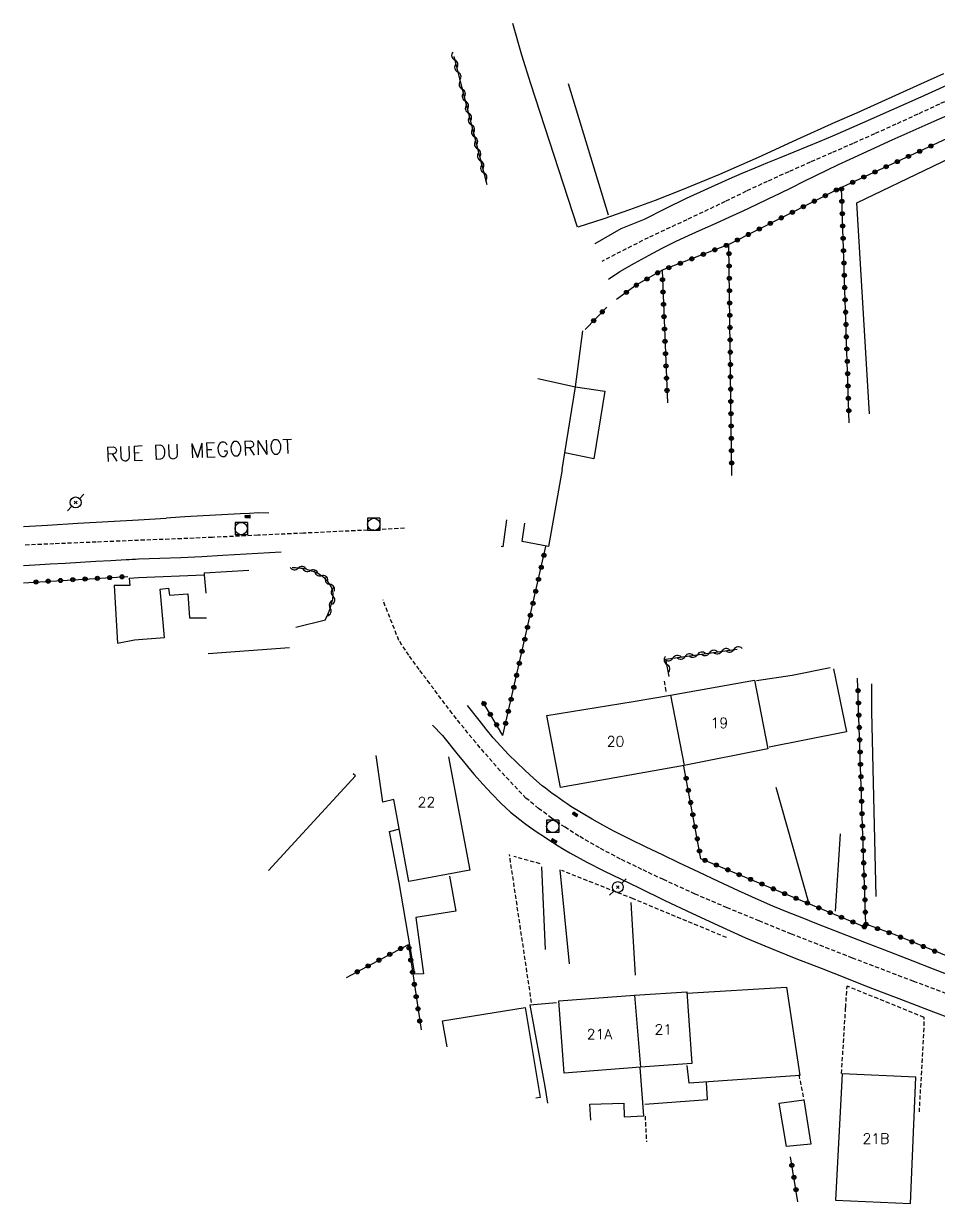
# Model space of a CAD drawing. Header units: millimetres. Extents: x 173000 to 174000, y 130000 to 131001.
# Drawn here: x 173000 to 173111.4, y 130034.7 to 130178.3 of the extents above; entities that cross this region are included whole.
import ezdxf
from ezdxf.enums import TextEntityAlignment as Align

# ---------------------------------------------------------------- set-up
doc = ezdxf.new("R2010")
doc.units = ezdxf.units.MM
doc.linetypes.add('DASHED', pattern=[0.75, 0.5, -0.25])
doc.layers.get('0').update_dxf_attribs({"linetype": 'CONTINUOUS'})
for name, color, linetype in [('W0001', 6, 'DASHED'), ('W0008', 7, 'CONTINUOUS'), ('W0014', 7, 'CONTINUOUS'), ('W0017', 7, 'CONTINUOUS'), ('W0101', 7, 'CONTINUOUS'), ('W0104', 1, 'CONTINUOUS'), ('W0112', 1, 'DASHED'), ('W0300', 7, 'CONTINUOUS'), ('W0310', 3, 'CONTINUOUS'), ('W0323', 7, 'CONTINUOUS'), ('W0330', 7, 'CONTINUOUS'), ('W0333', 7, 'CONTINUOUS'), ('W0401', 7, 'CONTINUOUS'), ('W0420', 7, 'CONTINUOUS'), ('W0473', 7, 'CONTINUOUS'), ('W0989', 7, 'CONTINUOUS'), ('W0991', 7, 'CONTINUOUS'), ('W1102', 7, 'CONTINUOUS')]:
    doc.layers.add(name, color=color, linetype=linetype)
doc.styles.get("Standard").update_dxf_attribs({"font": 'romans.shx', "width": 0.85})

# ---------------------------------------------------------------- blocks, each defined once
blk = doc.blocks.new('T473')
for p, q in [((-0.166667, 0.166667), (0.166667, -0.166667)), ((-0.166667, -0.166667), (0.166667, 0.166667)), ((0.500001, 0.500001), (1.000002, 1.000002)), ((-1.000002, -1.000002), (-0.500001, -0.500001))]:
    blk.add_line(p, q)
blk.add_ellipse((0, 0), major_axis=(0.471405, 0.471405), ratio=1, start_param=5.4977871438, end_param=11.780972451)
blk = doc.blocks.new('T401')
for p, q in [((-0.3, 0.3), (0, 0.3)), ((-0.3, -0.25), (-0.3, 0.3)), ((-0.3, 0.15), (0, 0.15)), ((-0.3, 0), (0, 0)), ((0, 0.3), (0, -0.25)), ((-0.3, -0.15), (0, -0.15)), ((-0.3, -0.25), (-0.3, -0.3)), ((-0.3, -0.3), (0, -0.3)), ((0, -0.3), (0, -0.25))]:
    blk.add_line(p, q)
blk = doc.blocks.new('T420')
for p, q in [((0.75, 0.75), (-0.75, 0.75)), ((-0.75, 0.75), (-0.75, -0.75)), ((0.75, 0.75), (0.75, -0.75)), ((0.75, -0.75), (-0.75, -0.75))]:
    blk.add_line(p, q)
blk.add_ellipse((0, 0), major_axis=(-0.53, 0.53), ratio=1, start_param=3.926991, end_param=10.210176)
blk = doc.blocks.new('t323o')
at = {"color": 0, "linetype": 'Continuous'}
for radius in [0.25, 0.15]:
    blk.add_circle((0, 0), radius, dxfattribs=at)
blk = doc.blocks.new('t310o')
at = {"color": 0, "linetype": 'Continuous'}
for centre, start, end in [((-0.5, 0.38), 216.8699, 323.1304), ((0.5, -0.37), 36.8699, 143.1303)]:
    blk.add_arc(centre, 0.625, start, end, dxfattribs=at)

msp = doc.modelspace()

# ---------------------------------------------------------------- linework, layer by layer
at = {"layer": 'W0001'}
for points in [[(173116.8, 130171), (173114.16, 130169.76), (173111.51, 130168.53), (173108.87, 130167.3), (173106.21, 130166.08), (173103.61, 130164.91), (173101, 130163.75), (173098.39, 130162.6), (173095.77, 130161.46), (173093.16, 130160.3), (173090.56, 130159.13), (173087.97, 130157.92), (173085.41, 130156.66), (173080.75, 130154.45), (173076.04, 130152.26), (173070.39, 130149.38)], [(173046.39, 130116.88), (173039.65, 130116.55), (173034.1, 130116.29), (173028.55, 130116.03), (173022.99, 130115.78), (173020.75, 130115.68), (173018.5, 130115.59), (173016.25, 130115.5), (173014, 130115.41)], [(173014, 130115.41), (173008.85, 130115.2), (173003.7, 130114.99), (173000, 130114.83)], [(173115.86, 130058.91), (173108.38, 130061.71), (173100.92, 130064.55), (173093.49, 130067.48), (173089.57, 130069.07), (173085.66, 130070.68), (173081.76, 130072.35), (173077.91, 130074.1), (173075.29, 130075.34), (173072.68, 130076.61), (173070.11, 130077.96), (173067.6, 130079.41), (173065.93, 130080.47), (173064.3, 130081.59), (173062.71, 130082.78), (173061.17, 130084.02), (173058.05, 130087.34), (173055.05, 130090.78), (173052.19, 130094.32), (173049.45, 130097.97), (173048.18, 130099.69), (173046.9, 130101.42), (173045.7, 130103.23), (173043.76, 130108.14)]]:
    msp.add_lwpolyline(points, dxfattribs=at)
at = {"layer": 'W0008'}
for points in [[(173112.84, 130171), (173109.27, 130169.39), (173105.69, 130167.79), (173102.11, 130166.21), (173098.51, 130164.65), (173096.94, 130163.98), (173095.36, 130163.33), (173093.77, 130162.68), (173092.19, 130162.04), (173090.6, 130161.39), (173089.02, 130160.74), (173087.44, 130160.07), (173085.87, 130159.39), (173083.27, 130158.22), (173080.68, 130157.03), (173078.11, 130155.8), (173075.56, 130154.5), (173072.73, 130153.36), (173069.55, 130151.53), (173069.55, 130151.53)], [(173071.22, 130147.23), (173072.62, 130148.15), (173074.39, 130149.17), (173076.17, 130150.16), (173077.77, 130151.01), (173079.39, 130151.81), (173081.03, 130152.58), (173082.68, 130153.33), (173084.33, 130154.06), (173085.98, 130154.8), (173087.62, 130155.54), (173089.26, 130156.31), (173090.68, 130157), (173092.11, 130157.7), (173093.53, 130158.4), (173094.95, 130159.1), (173096.37, 130159.8), (173097.79, 130160.49), (173099.22, 130161.18), (173100.65, 130161.85), (173103.2, 130163.03), (173105.75, 130164.19), (173108.32, 130165.33), (173110.89, 130166.47), (173113.46, 130167.59)], [(173029.85, 130118.74), (173029.85, 130118.74), (173028.6, 130118.75), (173027.49, 130118.7), (173026.38, 130118.64), (173024.13, 130118.51), (173021.87, 130118.39), (173019.62, 130118.26), (173017.36, 130118.12)], [(173000, 130117.11), (173002.93, 130117.28), (173006.62, 130117.49), (173010.31, 130117.7), (173014, 130117.92)], [(173014, 130117.92), (173017.36, 130118.12)], [(173031.37, 130113.96), (173031.37, 130113.96), (173024.27, 130113.57), (173024.27, 130113.57), (173024.27, 130113.57), (173024.27, 130113.57), (173024.27, 130113.57), (173024.27, 130113.57), (173024.27, 130113.57), (173024.27, 130113.57), (173021.71, 130113.41), (173019.14, 130113.3), (173016.57, 130113.21), (173014, 130113.11)], [(173014, 130113.11), (173013.62, 130113.09), (173013.24, 130113.07), (173012.86, 130113.05), (173012.48, 130113.04), (173010.63, 130112.94), (173008.78, 130112.83), (173006.92, 130112.72), (173005.07, 130112.61), (173003.22, 130112.5), (173001.37, 130112.39), (173000, 130112.31)], [(173049.8, 130092.93), (173049.8, 130092.93), (173051.01, 130091.65), (173051.65, 130090.86), (173052.28, 130090.06), (173052.91, 130089.26), (173053.55, 130088.47), (173054.2, 130087.68), (173054.87, 130086.91), (173055.93, 130085.73), (173057.02, 130084.56), (173058.13, 130083.42), (173059.3, 130082.33), (173059.85, 130081.85), (173060.43, 130081.41), (173061.01, 130080.97), (173061.6, 130080.54), (173062.12, 130080.17), (173062.65, 130079.81), (173063.18, 130079.46), (173063.71, 130079.11), (173064.41, 130078.65), (173065.11, 130078.2), (173065.81, 130077.77), (173066.53, 130077.35), (173068.58, 130076.24), (173070.66, 130075.18), (173072.76, 130074.16), (173074.86, 130073.15), (173078.1, 130071.57), (173081.35, 130070.02), (173084.61, 130068.5), (173087.91, 130067.03), (173090.96, 130065.74), (173094.03, 130064.5), (173097.11, 130063.3), (173100.19, 130062.09), (173102.31, 130061.26), (173104.43, 130060.44), (173106.56, 130059.62), (173108.68, 130058.81), (173110.8, 130058), (173112.93, 130057.18)]]:
    msp.add_lwpolyline(points, dxfattribs=at)
at = {"layer": 'W0014'}
msp.add_lwpolyline([(173113.24, 130062.26), (173110.78, 130063.21), (173108.31, 130064.17), (173105.38, 130065.3), (173102.45, 130066.44), (173099.52, 130067.58), (173096.6, 130068.73), (173094.82, 130069.44), (173093.03, 130070.15), (173091.25, 130070.88), (173089.48, 130071.63), (173087.04, 130072.73), (173084.62, 130073.86), (173082.21, 130075.01), (173079.8, 130076.16), (173077.81, 130077.11), (173075.81, 130078.05), (173073.83, 130079.01), (173071.86, 130080.01), (173070.54, 130080.73), (173069.22, 130081.46), (173067.92, 130082.22), (173066.64, 130083.01), (173066.17, 130083.32), (173065.71, 130083.64), (173065.25, 130083.97), (173064.79, 130084.3), (173064.38, 130084.6), (173063.97, 130084.91), (173063.56, 130085.22), (173063.16, 130085.54), (173062.1, 130086.46), (173061.06, 130087.39), (173060.04, 130088.36), (173059.05, 130089.35), (173058.11, 130090.35), (173057.19, 130091.37), (173056.31, 130092.42), (173055.47, 130093.5), (173054.06, 130095.31), (173054.06, 130095.31)], dxfattribs=at)
at = {"layer": 'W0017'}
for points in [[(173033.14, 130104.85), (173036.75, 130105.72)], [(173032.36, 130102.34), (173022.49, 130101.6)], [(173095.63, 130071.27), (173091.65, 130085.3)], [(173098.88, 130070.27), (173099.48, 130079.68)], [(173063.08, 130075.64), (173063.51, 130065.6)], [(173065.31, 130075.28), (173066.43, 130063.84)]]:
    msp.add_lwpolyline(points, dxfattribs=at)
at = {"layer": 'W0101'}
for points in [[(173062.61, 130135.12), (173067.19, 130134.13)], [(173065.9, 130126.08), (173067.19, 130134.13), (173067.19, 130134.13)], [(173067.19, 130134.13), (173067.19, 130134.13)], [(173065.58, 130124.03), (173065.58, 130124.03), (173065.9, 130126.08)], [(173021.98, 130111.47), (173027.42, 130111.78)], [(173022, 130111.23), (173022.2, 130108.97)], [(173078.76, 130096.56), (173089.01, 130098.38), (173090.63, 130090.04)], [(173080.42, 130087.99), (173065.36, 130085.3), (173063.73, 130094.1), (173074.23, 130095.8), (173078.76, 130096.56)], [(173090.63, 130090.04), (173080.42, 130087.99)], [(173051.74, 130089.04), (173054.35, 130075.24), (173046.89, 130073.88), (173045.09, 130083.84), (173043.73, 130083.54), (173042.92, 130089.23), (173042.92, 130089.23)], [(173029.83, 130075.23), (173029.83, 130075.23), (173040.41, 130086.74), (173040.14, 130086.98)], [(173065.17, 130059.34), (173074.39, 130060.02)], [(173075.1, 130051.25), (173065.84, 130050.54), (173065.17, 130059.34)], [(173074.39, 130060.02), (173080.77, 130060.44), (173081.37, 130051.71), (173075.1, 130051.25)]]:
    msp.add_lwpolyline(points, dxfattribs=at)
msp.add_lwpolyline([(173099.66, 130050.46), (173098.86, 130035.07), (173107.98, 130034.67), (173108.66, 130050.06)], close=True, dxfattribs=at)
at = {"layer": 'W0104'}
for points in [[(173067.19, 130134.13), (173068.09, 130140.92), (173068.09, 130140.92)], [(173067.19, 130134.13), (173070.77, 130133.58), (173069.42, 130125.35), (173065.9, 130126.08)], [(173065.58, 130124.03), (173063.91, 130114.65), (173060.69, 130115.29), (173061.05, 130117.49)], [(173058.79, 130117.93), (173058.34, 130114.63), (173058.16, 130114.66)], [(173014, 130110.88), (173022, 130111.23)], [(173021.98, 130111.47), (173022, 130111.23)], [(173012.86, 130110.83), (173012.92, 130109.91), (173011.02, 130109.91), (173011.45, 130102.88), (173013.51, 130103.32), (173014, 130103.36)], [(173012.86, 130110.83), (173014, 130110.88)], [(173014, 130103.36), (173017.16, 130103.57), (173016.62, 130109.48), (173017.65, 130109.58), (173017.75, 130108.73), (173019.98, 130108.92), (173020.22, 130105.98), (173022.27, 130105.97)], [(173089.24, 130098.35), (173093.57, 130098.99), (173098.21, 130099.94)], [(173098.61, 130099.79), (173100.19, 130092.08), (173095.08, 130091.1), (173090.77, 130090.25)], [(173051.88, 130074.52), (173052.62, 130070.28), (173047.77, 130069.49), (173048.71, 130062.62), (173047.64, 130062.58), (173045.72, 130073.74), (173044.56, 130079.96), (173045.66, 130080.26)], [(173080.77, 130060.27), (173092.88, 130061), (173094.52, 130050.25), (173081.05, 130049.32), (173080.79, 130051.47)], [(173051.56, 130053.72), (173051.02, 130056.92), (173061.09, 130058.55), (173062.92, 130047.56), (173062.37, 130047.47)], [(173064.88, 130059.09), (173061.65, 130058.81), (173063.46, 130048.92), (173063.79, 130046.9)], [(173069.09, 130044.82), (173068.95, 130046.75), (173073.07, 130046.87), (173073.12, 130045.21), (173075.52, 130045.35), (173075.06, 130051.22)], [(173075.65, 130046.74), (173083.29, 130047.34), (173083.14, 130049.39)]]:
    msp.add_lwpolyline(points, dxfattribs=at)
msp.add_lwpolyline([(173095, 130047.29), (173095.85, 130041.9), (173092.9, 130041.6), (173092, 130046.87)], close=True, dxfattribs=at)
at = {"layer": 'W0112'}
for points in [[(173078.23, 130097.03), (173078.04, 130098.3)], [(173061.85, 130059.14), (173059.16, 130077.18)], [(173062.9, 130076.04), (173059.71, 130076.9)], [(173085.6, 130067.04), (173078.7, 130069.89), (173074.23, 130071.77), (173065.53, 130075.2)], [(173099.6, 130050.5), (173100.1, 130058.51), (173100.27, 130061.13)], [(173109.64, 130057.32), (173100.27, 130061.13)], [(173109.08, 130045.81), (173109.66, 130056.31), (173109.64, 130057.32)], [(173094.4, 130050.33), (173095, 130047.29)], [(173075.68, 130045.3), (173075.84, 130042.16)]]:
    msp.add_lwpolyline(points, dxfattribs=at)
at = {"layer": 'W0300'}
for points in [[(173102.99, 130130.81), (173101.45, 130156.5), (173129.33, 130169.91), (173131.35, 130147.88)], [(173103.82, 130072.04), (173103.3, 130094.56), (173103.28, 130097.94)]]:
    msp.add_lwpolyline(points, dxfattribs=at)
at = {"layer": 'W0310'}
for points in [[(173052.39, 130174.33), (173053.25, 130171)], [(173053.25, 130171), (173056.4, 130158.73)], [(173078.62, 130098.84), (173078.22, 130100.95), (173086.89, 130102.17)]]:
    msp.add_lwpolyline(points, dxfattribs=at)
msp.add_lwpolyline([(173036.76, 130105.79, 0.049081), (173037.42, 130107.41, 0.018614), (173037.6, 130108.09, 0.052102), (173037.69, 130108.79, 0.094584), (173037.55, 130109.58, 0.087775), (173037.03, 130110.4, 0.079673), (173035.88, 130111.36, 0.047456), (173035.07, 130111.67, 0.028186), (173034.39, 130111.89, 0.030393), (173033.52, 130112.02, 0.018349), (173032.7, 130112.08)], format="xyb", dxfattribs=at)
at = {"layer": 'W0323'}
for points in [[(173126.23, 130171), (173114.13, 130165.12), (173099.59, 130158.39)], [(173099.59, 130158.39), (173085.87, 130151.45), (173077.75, 130148.3), (173074.71, 130146.57), (173072.19, 130144.73), (173072.19, 130144.73)], [(173100.53, 130129.71), (173099.59, 130158.39)], [(173086.24, 130123.33), (173085.87, 130151.45)], [(173077.75, 130148.3), (173078.4, 130132.17)], [(173071, 130143.8), (173068.37, 130141.09)], [(173058.37, 130091.66), (173063.6, 130114.65)], [(173000, 130110.26), (173012.71, 130111.02)], [(173123.48, 130060.26), (173106.12, 130067.37), (173102.55, 130068.66), (173101.56, 130098.62)], [(173058.37, 130091.66), (173055.87, 130095.84)], [(173102.62, 130068.25), (173082.48, 130076.65), (173080.41, 130087.92)], [(173039.3, 130062.17), (173046.85, 130066.22), (173048.4, 130055.82)], [(173094.29, 130034.88), (173093.38, 130040.35)]]:
    msp.add_lwpolyline(points, dxfattribs=at)
at = {"layer": 'W0330'}
for points in [[(173061.78, 130171), (173060.65, 130174.49), (173059.56, 130178.34)], [(173109.24, 130171), (173112.07, 130172.28)], [(173067.46, 130153.54), (173061.78, 130171)], [(173071.21, 130155.01), (173066.37, 130171)], [(173067.53, 130153.59), (173070.68, 130154.62), (173073.82, 130155.71), (173076.93, 130156.85), (173080.03, 130158.05), (173084.77, 130160.02), (173089.48, 130162.09), (173094.16, 130164.21), (173098.84, 130166.32), (173101.44, 130167.48), (173104.04, 130168.65), (173106.64, 130169.82), (173109.24, 130171)]]:
    msp.add_lwpolyline(points, dxfattribs=at)
at = {"layer": 'W0333'}
msp.add_lwpolyline([(173073.96, 130071.31), (173074.45, 130062.47)], dxfattribs=at)
at = {"layer": 'W1102'}
for points in [[(173078.76, 130096.56), (173080.42, 130087.99)], [(173074.39, 130060.02), (173075.1, 130051.25)]]:
    msp.add_lwpolyline(points, dxfattribs=at)

# ---------------------------------------------------------------- block references
at = {"layer": 'W0310'}
for p, rotation in [((173052.5, 130173.91), 284.4077507236762), ((173052.87, 130172.45), 284.4077507236762), ((173053.41, 130170.35), 284.4077507236192), ((173053.79, 130168.9), 284.4077507236192), ((173054.16, 130167.45), 284.4077507236192), ((173054.53, 130166), 284.4077507236192), ((173054.91, 130164.54), 284.4077507236192), ((173055.28, 130163.09), 284.4077507236192), ((173055.65, 130161.64), 284.4077507236192), ((173056.03, 130160.18), 284.4077507236192), ((173033.44, 130112.03), 174.113666853573), ((173034.9, 130111.74), 160.2777224893268), ((173036.25, 130111.11), 143.8992844306025), ((173037.3, 130110.05), 123.0265760921533), ((173037.68, 130108.62), 86.22863717937565), ((173037.34, 130107.17), 71.7317511658), ((173086.49, 130102.12), 8.044090772529877), ((173078.34, 130100.31), 100.7180874419937), ((173079.07, 130101.07), 8.044090772529877), ((173080.55, 130101.28), 8.044090772529877), ((173082.04, 130101.49), 8.044090772529877), ((173083.52, 130101.7), 8.044090772529877), ((173085.01, 130101.91), 8.044090772529877)]:
    msp.add_blockref('t310o', p, dxfattribs=dict(at, rotation=rotation))
at = {"layer": 'W0323'}
for p, rotation in [((173109.12, 130162.8), 204.8437471820669), ((173110.48, 130163.43), 204.8437471820669), ((173106.39, 130161.54), 204.8437471820669), ((173107.75, 130162.17), 204.8437471820669), ((173102.31, 130159.65), 204.8437471820669), ((173103.67, 130160.28), 204.8437471820669), ((173105.03, 130160.91), 204.8437471820669), ((173099.59, 130158.19), 91.89067631621766), ((173100.95, 130159.02), 204.8437471820669), ((173096.29, 130156.72), 206.8251967089123), ((173097.63, 130157.39), 206.8251967089123), ((173098.96, 130158.07), 206.8251967089123), ((173093.61, 130155.36), 206.8251967089123), ((173094.95, 130156.04), 206.8251967089123), ((173099.64, 130156.7), 91.89067631621766), ((173090.93, 130154.01), 206.8251967089123), ((173092.27, 130154.69), 206.8251967089123), ((173099.69, 130155.2), 91.89067631621766), ((173088.26, 130152.66), 206.8251967089123), ((173089.59, 130153.33), 206.8251967089123), ((173099.74, 130153.7), 91.89067631621766), ((173085.57, 130151.33), 201.2031885190047), ((173086.92, 130151.98), 206.8251967089123), ((173099.79, 130152.2), 91.89067631621766), ((173081.37, 130149.7), 201.2031885190047), ((173082.77, 130150.25), 201.2031885190047), ((173084.17, 130150.79), 201.2031885190047), ((173085.89, 130150.33), 90.74480193505192), ((173099.84, 130150.7), 91.89067631621766), ((173078.57, 130148.62), 201.2031885190047), ((173079.97, 130149.16), 201.2031885190047), ((173085.91, 130148.83), 90.74480193505192), ((173099.89, 130149.2), 91.89067631621766), ((173075.91, 130147.25), 209.7408150267268), ((173077.21, 130147.99), 209.7408150267268), ((173077.8, 130147.16), 272.300255128023), ((173085.93, 130147.33), 90.74480193505192), ((173099.94, 130147.7), 91.89067631621766), ((173073.4, 130145.61), 216.03277202643), ((173074.62, 130146.49), 216.03277202643), ((173077.86, 130145.66), 272.300255128023), ((173085.95, 130145.83), 90.74480193505192), ((173099.99, 130146.2), 91.89067631621766), ((173077.92, 130144.16), 272.300255128023), ((173085.97, 130144.33), 90.74480193505192), ((173100.04, 130144.7), 91.89067631621766), ((173070.46, 130143.24), 225.8470965333768), ((173077.98, 130142.66), 272.300255128023), ((173085.99, 130142.83), 90.74480193505192), ((173100.09, 130143.2), 91.89067631621766), ((173069.42, 130142.17), 225.8470965333768), ((173078.04, 130141.16), 272.300255128023), ((173086.01, 130141.33), 90.74480193505192), ((173100.14, 130141.7), 91.89067631621766), ((173078.1, 130139.66), 272.300255128023), ((173086.03, 130139.83), 90.74480193505192), ((173100.19, 130140.2), 91.89067631621766), ((173078.16, 130138.16), 272.300255128023), ((173086.05, 130138.33), 90.74480193505192), ((173100.24, 130138.71), 91.89067631621766), ((173078.22, 130136.66), 272.300255128023), ((173086.07, 130136.83), 90.74480193505192), ((173100.29, 130137.21), 91.89067631621766), ((173086.08, 130135.33), 90.74480193505192), ((173100.34, 130135.71), 91.89067631621766), ((173078.28, 130135.17), 272.300255128023), ((173086.1, 130133.83), 90.74480193505192), ((173100.39, 130134.21), 91.89067631621766), ((173078.34, 130133.67), 272.300255128023), ((173086.12, 130132.33), 90.74480193505192), ((173100.43, 130132.71), 91.89067631621766), ((173100.48, 130131.21), 91.89067631621766), ((173086.14, 130130.83), 90.74480193505192), ((173086.16, 130129.33), 90.74480193505192), ((173086.18, 130127.83), 90.74480193505192), ((173086.2, 130126.33), 90.74480193505192), ((173086.22, 130124.83), 90.74480193505192), ((173063.36, 130113.6), 77.17009072046687), ((173008.98, 130110.79), 3.426285691314121), ((173010.48, 130110.88), 3.426285691314121), ((173011.98, 130110.97), 3.426285691314121), ((173063.03, 130112.14), 77.17009072046687), ((173001.5, 130110.35), 3.426285691314121), ((173002.99, 130110.44), 3.426285691314121), ((173004.49, 130110.53), 3.426285691314121), ((173005.99, 130110.62), 3.426285691314121), ((173007.49, 130110.71), 3.426285691314121), ((173062.7, 130110.68), 77.17009072046687), ((173062.36, 130109.21), 77.17009072046687), ((173062.03, 130107.75), 77.17009072046687), ((173061.7, 130106.29), 77.17009072046687), ((173061.36, 130104.83), 77.17009072046687), ((173061.03, 130103.36), 77.17009072046687), ((173060.7, 130101.9), 77.17009072046687), ((173060.36, 130100.44), 77.17009072046687), ((173060.03, 130098.98), 77.17009072046687), ((173059.7, 130097.51), 77.17009072046687), ((173101.61, 130097.12), 91.89067631621242), ((173056.06, 130095.53), 120.885403386679), ((173059.37, 130096.05), 77.17009072046687), ((173101.66, 130095.62), 91.89067631621242), ((173056.83, 130094.24), 120.885403386679), ((173059.03, 130094.59), 77.17009072046687), ((173101.71, 130094.13), 91.89067631621242), ((173057.6, 130092.95), 120.885403386679), ((173058.7, 130093.13), 77.17009072046687), ((173101.76, 130092.63), 91.89067631621242), ((173101.81, 130091.13), 91.89067631621242), ((173101.86, 130089.63), 91.89067631621242), ((173101.91, 130088.13), 91.89067631621242), ((173080.68, 130086.44), 100.4113257828004), ((173101.96, 130086.63), 91.89067631621242), ((173080.95, 130084.97), 100.4113257828004), ((173102.01, 130085.13), 91.89067631621242), ((173081.22, 130083.49), 100.4113257828004), ((173102.05, 130083.63), 91.89067631621242), ((173081.49, 130082.02), 100.4113257828004), ((173102.1, 130082.13), 91.89067631621242), ((173102.15, 130080.63), 91.89067631621242), ((173081.76, 130080.54), 100.4113257828004), ((173082.03, 130079.07), 100.4113257828004), ((173102.2, 130079.13), 91.89067631621242), ((173082.3, 130077.59), 100.4113257828004), ((173082.98, 130076.44), 157.3674132021477), ((173102.25, 130077.63), 91.89067631621242), ((173084.36, 130075.87), 157.3674132021477), ((173085.75, 130075.29), 157.3674132021477), ((173102.3, 130076.14), 91.89067631621242), ((173087.13, 130074.71), 157.3674132021477), ((173088.52, 130074.13), 157.3674132021477), ((173089.9, 130073.56), 157.3674132021477), ((173102.35, 130074.64), 91.89067631621242), ((173091.29, 130072.98), 157.3674132021477), ((173092.67, 130072.4), 157.3674132021477), ((173102.4, 130073.14), 91.89067631621242), ((173094.06, 130071.83), 157.3674132021477), ((173095.44, 130071.25), 157.3674132021477), ((173096.83, 130070.67), 157.3674132021477), ((173102.45, 130071.64), 91.89067631621242), ((173098.21, 130070.09), 157.3674132021477), ((173099.59, 130069.52), 157.3674132021477), ((173102.5, 130070.14), 91.89067631621242), ((173100.98, 130068.94), 157.3674132021477), ((173102.36, 130068.36), 157.3674132021477), ((173102.57, 130068.65), 160.1522771819709), ((173103.98, 130068.14), 160.1522771819709), ((173105.39, 130067.63), 160.1522771819709), ((173106.79, 130067.09), 157.7272013619358), ((173108.18, 130066.53), 157.7272013619358), ((173044.59, 130065.01), 28.2231025246188), ((173045.91, 130065.72), 28.2231025246188), ((173046.92, 130065.79), 278.438910767303), ((173109.56, 130065.96), 157.7272013619358), ((173110.95, 130065.39), 157.7272013619358), ((173041.95, 130063.59), 28.2231025246188), ((173043.27, 130064.3), 28.2231025246188), ((173047.14, 130064.31), 278.438910767303), ((173040.63, 130062.88), 28.2231025246188), ((173047.36, 130062.83), 278.438910767303), ((173047.58, 130061.34), 278.438910767303), ((173047.8, 130059.86), 278.438910767303), ((173048.02, 130058.37), 278.438910767303), ((173048.24, 130056.89), 278.438910767303), ((173093.55, 130039.32), 99.47035980578026), ((173093.8, 130037.84), 99.47035980578026), ((173094.05, 130036.36), 99.47035980578026)]:
    msp.add_blockref('t323o', p, dxfattribs=dict(at, rotation=rotation))
at = {"layer": 'W0401'}
for p, rotation in [((173027.29, 130118.46), 92.83144057680506), ((173067.24, 130082.18), 58.52880988565371), ((173064.5, 130078.68), 237.0191928238755)]:
    msp.add_blockref('T401', p, dxfattribs=dict(at, rotation=rotation))
at = {"layer": 'W0420'}
for p in [(173026.5, 130116.85), (173042.64, 130117.36), (173064.44, 130080.58)]:
    msp.add_blockref('T420', p, dxfattribs=at)
at = {"layer": 'W0473'}
for p in [(173006.34, 130120.03), (173072.36, 130073.19)]:
    msp.add_blockref('T473', p, dxfattribs=at)

# ---------------------------------------------------------------- texts
at = {"layer": 'W0989'}
msp.add_text('RUE DU MEGORNOT', height=1.75, rotation=2.5394, dxfattribs=at).set_placement((173010, 130125))
at = {"layer": 'W0991'}
for s, p in [('19', (173084.72, 130093.18)), ('20', (173072.08, 130090.93)), ('22', (173049.05, 130083.53)), ('21', (173077.9, 130055.85)), ('21A', (173070.12, 130055.28)), ('21B', (173103.79, 130042.57))]:
    msp.add_text(s, height=1.25, dxfattribs=at).set_placement(p, align=Align.MIDDLE_CENTER)

doc.saveas('drawing.dxf')
